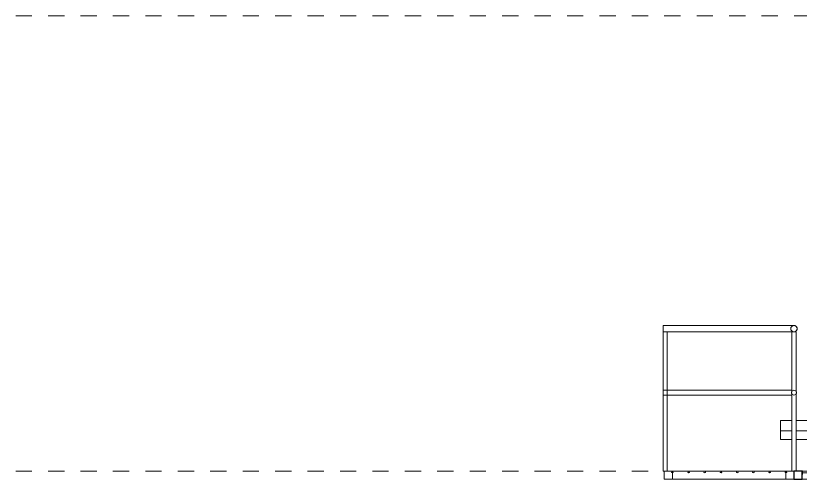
# Model space of a CAD drawing. Header units: metres. Extents: x -3 to 137, y -7 to 15.
# Drawn here: x 64.67 to 69.508, y -0.05 to 2.812 of the extents above; entities that cross this region are included whole.
import ezdxf

# ---------------------------------------------------------------- set-up
doc = ezdxf.new("R2010")
doc.units = ezdxf.units.M
doc.linetypes.add('Centre', pattern=[0.03175, 0.00635, -0.00475, 0.0159, -0.00475])
for name, color, linetype, lineweight in [('A-FLOR-HRAL', 7, 'Continuous', 9), ('A-FLOR-LEVL', 7, 'Continuous', 9), ('A-GENM', 7, 'Continuous', 9), ('P-PIPE', 7, 'Continuous', 9)]:
    doc.layers.add(name, color=color, linetype=linetype, lineweight=lineweight)

# ---------------------------------------------------------------- blocks, each defined once
blk = doc.blocks.new('M_RVR_Grating - 0_80 x 0_70-2833689-Elevation 5 - a')
at = {"layer": 'A-GENM', "lineweight": 25}
for p, q in [((-6.6756, 0), (-6.7256, 0)), ((-6.7256, 0), (-6.7256, -0.05)), ((-6.6726, 0), (-6.6756, 0)), ((-6.6756, 0), (-6.6756, -0.021)), ((-6.6756, -0.05), (-6.6756, 0)), ((-6.6726, -0.021), (-6.6726, 0)), ((-6.6396, 0), (-6.6426, 0)), ((-6.6426, 0), (-6.6426, -0.021)), ((-6.6396, -0.021), (-6.6396, 0)), ((-6.6066, 0), (-6.6096, 0)), ((-6.6096, 0), (-6.6096, -0.021)), ((-6.6066, -0.021), (-6.6066, 0)), ((-6.5736, 0), (-6.5766, 0)), ((-6.5766, 0), (-6.5766, -0.021)), ((-6.5736, -0.021), (-6.5736, 0)), ((-6.5406, 0), (-6.5436, 0)), ((-6.5436, 0), (-6.5436, -0.021)), ((-6.5406, -0.021), (-6.5406, 0)), ((-6.5076, 0), (-6.5106, 0)), ((-6.5106, 0), (-6.5106, -0.021)), ((-6.5076, -0.021), (-6.5076, 0)), ((-6.4746, 0), (-6.4776, 0)), ((-6.4776, 0), (-6.4776, -0.021)), ((-6.4746, -0.021), (-6.4746, 0)), ((-6.4416, 0), (-6.4446, 0)), ((-6.4446, 0), (-6.4446, -0.021)), ((-6.4416, -0.021), (-6.4416, 0)), ((-6.4086, 0), (-6.4116, 0)), ((-6.4116, 0), (-6.4116, -0.021)), ((-6.4086, -0.021), (-6.4086, 0)), ((-6.3756, 0), (-6.3786, 0)), ((-6.3786, 0), (-6.3786, -0.021)), ((-6.3756, -0.021), (-6.3756, 0)), ((-6.3426, 0), (-6.3456, 0)), ((-6.3456, 0), (-6.3456, -0.021)), ((-6.3426, -0.021), (-6.3426, 0)), ((-6.3096, 0), (-6.3126, 0)), ((-6.3126, 0), (-6.3126, -0.021)), ((-6.3096, -0.021), (-6.3096, 0)), ((-6.2766, 0), (-6.2796, 0)), ((-6.2796, 0), (-6.2796, -0.021)), ((-6.2766, -0.021), (-6.2766, 0)), ((-6.2436, 0), (-6.2466, 0)), ((-6.2466, 0), (-6.2466, -0.021)), ((-6.2436, -0.021), (-6.2436, 0)), ((-6.2106, 0), (-6.2136, 0)), ((-6.2136, 0), (-6.2136, -0.021)), ((-6.2106, -0.021), (-6.2106, 0)), ((-6.1776, 0), (-6.1806, 0)), ((-6.1806, 0), (-6.1806, -0.021)), ((-6.1776, -0.021), (-6.1776, 0)), ((-6.1446, 0), (-6.1476, 0)), ((-6.1476, 0), (-6.1476, -0.021)), ((-6.1446, -0.021), (-6.1446, 0)), ((-6.1116, 0), (-6.1146, 0)), ((-6.1146, 0), (-6.1146, -0.021)), ((-6.1116, -0.021), (-6.1116, 0)), ((-6.0786, 0), (-6.0816, 0)), ((-6.0816, 0), (-6.0816, -0.021)), ((-6.0786, -0.021), (-6.0786, 0)), ((-6.0256, 0), (-6.0756, 0)), ((-6.0756, 0), (-6.0756, -0.05)), ((-6.0456, 0), (-6.0486, 0)), ((-6.0486, 0), (-6.0486, -0.021)), ((-6.0456, -0.021), (-6.0456, 0)), ((-6.0256, -0.05), (-6.0256, 0)), ((-6.6756, -0.021), (-6.6726, -0.021)), ((-6.6426, -0.021), (-6.6396, -0.021)), ((-6.6096, -0.021), (-6.6066, -0.021)), ((-6.5766, -0.021), (-6.5736, -0.021)), ((-6.5436, -0.021), (-6.5406, -0.021)), ((-6.5106, -0.021), (-6.5076, -0.021)), ((-6.4776, -0.021), (-6.4746, -0.021)), ((-6.4446, -0.021), (-6.4416, -0.021)), ((-6.4116, -0.021), (-6.4086, -0.021)), ((-6.3786, -0.021), (-6.3756, -0.021)), ((-6.3456, -0.021), (-6.3426, -0.021)), ((-6.3126, -0.021), (-6.3096, -0.021)), ((-6.2796, -0.021), (-6.2766, -0.021)), ((-6.2466, -0.021), (-6.2436, -0.021)), ((-6.2136, -0.021), (-6.2106, -0.021)), ((-6.1806, -0.021), (-6.1776, -0.021)), ((-6.1476, -0.021), (-6.1446, -0.021)), ((-6.1146, -0.021), (-6.1116, -0.021)), ((-6.0816, -0.021), (-6.0786, -0.021)), ((-6.0486, -0.021), (-6.0456, -0.021)), ((-6.7256, -0.05), (-6.6756, -0.05)), ((-6.0756, -0.05), (-6.0256, -0.05))]:
    blk.add_line(p, q, dxfattribs=at)
at = {"layer": 'A-GENM', "color": 8, "true_color": 0x808080}
for p, q in [((-6.6431, 0), (-6.6726, 0)), ((-6.6096, 0), (-6.6394, 0)), ((-6.5766, 0), (-6.6066, 0)), ((-6.5436, 0), (-6.5736, 0)), ((-6.5106, 0), (-6.5406, 0)), ((-6.478, 0), (-6.5076, 0)), ((-6.4446, 0), (-6.4742, 0)), ((-6.4116, 0), (-6.4404, 0)), ((-6.3786, 0), (-6.4086, 0)), ((-6.3466, 0), (-6.3756, 0)), ((-6.3128, 0), (-6.3426, 0)), ((-6.2796, 0), (-6.3091, 0)), ((-6.2466, 0), (-6.2766, 0)), ((-6.2136, 0), (-6.2436, 0)), ((-6.1815, 0), (-6.2106, 0)), ((-6.1477, 0), (-6.1776, 0)), ((-6.1146, 0), (-6.1439, 0)), ((-6.0816, 0), (-6.1116, 0)), ((-6.0764, 0), (-6.0786, 0)), ((-6.6726, -0.01), (-6.6431, -0.01)), ((-6.6394, -0.01), (-6.6096, -0.01)), ((-6.6066, -0.01), (-6.5766, -0.01)), ((-6.5736, -0.01), (-6.5436, -0.01)), ((-6.5406, -0.01), (-6.5106, -0.01)), ((-6.5076, -0.01), (-6.478, -0.01)), ((-6.4742, -0.01), (-6.4446, -0.01)), ((-6.4404, -0.01), (-6.4116, -0.01)), ((-6.4086, -0.01), (-6.3786, -0.01)), ((-6.3756, -0.01), (-6.3466, -0.01)), ((-6.3426, -0.01), (-6.3128, -0.01)), ((-6.3091, -0.01), (-6.2796, -0.01)), ((-6.2766, -0.01), (-6.2466, -0.01)), ((-6.2436, -0.01), (-6.2136, -0.01)), ((-6.2106, -0.01), (-6.1815, -0.01)), ((-6.1776, -0.01), (-6.1477, -0.01)), ((-6.1439, -0.01), (-6.1146, -0.01)), ((-6.1116, -0.01), (-6.0816, -0.01)), ((-6.0786, -0.01), (-6.0764, -0.01)), ((-6.0756, -0.05), (-6.6756, -0.05))]:
    blk.add_line(p, q, dxfattribs=at)
blk = doc.blocks.new('M_RVR_Grating - 0_80 x 0_70-V156-Elevation 5 - a')
at = {"layer": 'A-GENM', "color": 8, "true_color": 0x808080}
for p, q in [((-7.5256, 0), (-7.5256, -0.05)), ((-7.5256, -0.05), (-7.5256, 0)), ((-7.5069, 0), (-6.7381, 0)), ((-7.5069, 0), (-7.4756, 0)), ((-7.4756, -0.05), (-7.4756, 0)), ((-6.7756, 0), (-6.7381, 0)), ((-6.7756, -0.05), (-6.7756, 0)), ((-6.7256, -0.05), (-7.5256, -0.05)), ((-7.4756, -0.05), (-7.5256, -0.05)), ((-6.7256, -0.05), (-6.7756, -0.05))]:
    blk.add_line(p, q, dxfattribs=at)
for centre, start, end in [((-7.3756, -0.005), 360, 180), ((-7.4756, -0.005), 360, 180), ((-7.4756, -0.005), 180, 360), ((-7.3756, -0.005), 180, 360), ((-7.2756, -0.005), 360, 180), ((-7.2756, -0.005), 180, 360), ((-7.1756, -0.005), 360, 180), ((-7.1756, -0.005), 180, 360), ((-7.0756, -0.005), 360, 180), ((-7.0756, -0.005), 180, 360), ((-6.9756, -0.005), 360, 180), ((-6.9756, -0.005), 180, 360), ((-6.8756, -0.005), 360, 180), ((-6.8756, -0.005), 180, 360), ((-6.7756, -0.005), 360, 180), ((-6.7756, -0.005), 180, 360)]:
    blk.add_arc(centre, 0.005, start, end, dxfattribs=at)
blk = doc.blocks.new('Railing - 25mm-2835101-Elevation 5 - a')
at = {"layer": 'A-FLOR-HRAL'}
for p, q in [((-7.5319, 0.86), (-7.5319, 0)), ((-7.5319, 0.86), (-7.5194, 0.86)), ((-7.5194, 0.86), (-7.5069, 0.86)), ((-7.5069, 0), (-7.5069, 0.86)), ((-7.5194, 0), (-7.5319, 0)), ((-7.5069, 0), (-7.5194, 0))]:
    blk.add_line(p, q, dxfattribs=at)
blk = doc.blocks.new('Railing - 25mm-V157-Elevation 5 - a')
at = {"layer": 'A-FLOR-HRAL'}
for p, q in [((-6.7381, 0.86), (-6.7381, 0.491)), ((-6.7381, 0.86), (-6.7131, 0.86)), ((-6.7131, 0.491), (-6.7131, 0.86)), ((-6.7381, 0.479), (-6.7381, 0)), ((-6.7131, 0), (-6.7131, 0.479)), ((-6.7256, 0), (-6.7381, 0))]:
    blk.add_line(p, q, dxfattribs=at)
blk = doc.blocks.new('Railing - Railing-2836867-Elevation 5 - a')
at = {"layer": 'A-FLOR-HRAL'}
for p, q in [((-6.7256, 0.9), (-7.5319, 0.9)), ((-7.5319, 0.9), (-7.5319, 0.88)), ((-7.5319, 0.88), (-7.5319, 0.86)), ((-7.5319, 0.86), (-6.7381, 0.86)), ((-6.7381, 0.5), (-7.5319, 0.5)), ((-7.5319, 0.5), (-7.5319, 0.485)), ((-7.5319, 0.485), (-7.5319, 0.47)), ((-7.5319, 0.47), (-6.7381, 0.47))]:
    blk.add_line(p, q, dxfattribs=at)
for centre, radius, start, end in [((-6.7256, 0.88), 0.02, 0, 180), ((-6.7256, 0.88), 0.02, 180, 0), ((-6.7256, 0.485), 0.015, 0, 180), ((-6.7256, 0.485), 0.015, 180, 360)]:
    blk.add_arc(centre, radius, start, end, dxfattribs=at)
for points, knots in [([(-6.7056, 0.88), (-6.7056, 0.8817), (-6.7059, 0.8844), (-6.707, 0.8877), (-6.7082, 0.89), (-6.7094, 0.8918), (-6.7105, 0.8932), (-6.7117, 0.8945), (-6.7134, 0.8959), (-6.7152, 0.8971), (-6.7167, 0.898), (-6.7179, 0.8985), (-6.7191, 0.899), (-6.7204, 0.8993), (-6.7217, 0.8996), (-6.723, 0.8998), (-6.7243, 0.9), (-6.7256, 0.9), (-6.7269, 0.9), (-6.7282, 0.8998), (-6.7295, 0.8996), (-6.7307, 0.8993), (-6.732, 0.899), (-6.7332, 0.8985), (-6.7344, 0.898), (-6.7356, 0.8973), (-6.7367, 0.8966), (-6.7381, 0.8956), (-6.7394, 0.8945), (-6.7406, 0.8932), (-6.7417, 0.8918), (-6.7429, 0.89), (-6.7441, 0.8877), (-6.7452, 0.8844), (-6.7456, 0.8817), (-6.7456, 0.88)], [0, 0, 0, 0, 0.083333, 0.125, 0.166667, 0.208333, 0.229167, 0.25, 0.291667, 0.333333, 0.354167, 0.375, 0.395833, 0.416667, 0.4375, 0.458333, 0.479167, 0.5, 0.520833, 0.541667, 0.5625, 0.583333, 0.604167, 0.625, 0.645833, 0.666667, 0.6875, 0.708333, 0.75, 0.770833, 0.791667, 0.833333, 0.875, 0.916667, 1, 1, 1, 1]), ([(-6.7456, 0.88), (-6.7456, 0.8783), (-6.7452, 0.8756), (-6.7441, 0.8723), (-6.7429, 0.87), (-6.7417, 0.8682), (-6.7406, 0.8668), (-6.7394, 0.8655), (-6.7378, 0.8641), (-6.736, 0.8629), (-6.7344, 0.862), (-6.7332, 0.8615), (-6.732, 0.861), (-6.7307, 0.8607), (-6.7295, 0.8604), (-6.7282, 0.8602), (-6.7269, 0.86), (-6.7256, 0.86), (-6.7243, 0.86), (-6.723, 0.8602), (-6.7217, 0.8604), (-6.7204, 0.8607), (-6.7191, 0.861), (-6.7179, 0.8615), (-6.7167, 0.862), (-6.7156, 0.8627), (-6.7144, 0.8634), (-6.713, 0.8644), (-6.7117, 0.8655), (-6.7105, 0.8668), (-6.7094, 0.8682), (-6.7082, 0.87), (-6.707, 0.8723), (-6.7059, 0.8756), (-6.7056, 0.8783), (-6.7056, 0.88)], [0, 0, 0, 0, 0.083333, 0.125, 0.166667, 0.208333, 0.229167, 0.25, 0.291667, 0.333333, 0.354167, 0.375, 0.395833, 0.416667, 0.4375, 0.458333, 0.479167, 0.5, 0.520833, 0.541667, 0.5625, 0.583333, 0.604167, 0.625, 0.645833, 0.666667, 0.6875, 0.708333, 0.75, 0.770833, 0.791667, 0.833333, 0.875, 0.916667, 1, 1, 1, 1]), ([(-6.7386, 0.4925), (-6.7389, 0.4919), (-6.7395, 0.4908), (-6.7403, 0.4883), (-6.7406, 0.4863), (-6.7406, 0.485)], [0.8333333, 0.8333333, 0.8333333, 0.8333333, 0.875, 0.9166667, 1, 1, 1, 1]), ([(-6.7406, 0.485), (-6.7406, 0.4837), (-6.7403, 0.4817), (-6.7395, 0.4792), (-6.7389, 0.4781), (-6.7386, 0.4775)], [0, 0, 0, 0, 0.0833333, 0.125, 0.1666667, 0.1666667, 0.1666667, 0.1666667]), ([(-6.7106, 0.485), (-6.7106, 0.4863), (-6.7108, 0.4883), (-6.7117, 0.4908), (-6.7123, 0.4919), (-6.7126, 0.4925)], [0, 0, 0, 0, 0.0833333, 0.125, 0.1666667, 0.1666667, 0.1666667, 0.1666667]), ([(-6.7126, 0.4775), (-6.7123, 0.4781), (-6.7117, 0.4792), (-6.7108, 0.4817), (-6.7106, 0.4837), (-6.7106, 0.485)], [0.8333333, 0.8333333, 0.8333333, 0.8333333, 0.875, 0.9166667, 1, 1, 1, 1])]:
    blk.add_open_spline(points, degree=3, knots=knots, dxfattribs=at)
for name in ['Railing - 25mm-2835101-Elevation 5 - a', 'Railing - 25mm-V157-Elevation 5 - a']:
    blk.add_blockref(name, (0, 0))
blk = doc.blocks.new('Top Rail Type - Top Rail_Internal_-2836875-Elevation 5 - a')
at = {"layer": 'A-FLOR-HRAL'}
for p, q in [((-6.7256, 0.9), (-7.5319, 0.9)), ((-7.5319, 0.9), (-7.5319, 0.88)), ((-7.5319, 0.88), (-7.5319, 0.86)), ((-7.5319, 0.86), (-6.7381, 0.86))]:
    blk.add_line(p, q, dxfattribs=at)
for start, end in [(0, 180), (180, 0)]:
    blk.add_arc((-6.7256, 0.88), 0.02, start, end, dxfattribs=at)
for points in [[(-6.7056, 0.88), (-6.7056, 0.8817), (-6.7059, 0.8844), (-6.707, 0.8877), (-6.7082, 0.89), (-6.7094, 0.8918), (-6.7105, 0.8932), (-6.7117, 0.8945), (-6.7134, 0.8959), (-6.7152, 0.8971), (-6.7167, 0.898), (-6.7179, 0.8985), (-6.7191, 0.899), (-6.7204, 0.8993), (-6.7217, 0.8996), (-6.723, 0.8998), (-6.7243, 0.9), (-6.7256, 0.9), (-6.7269, 0.9), (-6.7282, 0.8998), (-6.7295, 0.8996), (-6.7307, 0.8993), (-6.732, 0.899), (-6.7332, 0.8985), (-6.7344, 0.898), (-6.7356, 0.8973), (-6.7367, 0.8966), (-6.7381, 0.8956), (-6.7394, 0.8945), (-6.7406, 0.8932), (-6.7417, 0.8918), (-6.7429, 0.89), (-6.7441, 0.8877), (-6.7452, 0.8844), (-6.7456, 0.8817), (-6.7456, 0.88)], [(-6.7456, 0.88), (-6.7456, 0.8783), (-6.7452, 0.8756), (-6.7441, 0.8723), (-6.7429, 0.87), (-6.7417, 0.8682), (-6.7406, 0.8668), (-6.7394, 0.8655), (-6.7378, 0.8641), (-6.736, 0.8629), (-6.7344, 0.862), (-6.7332, 0.8615), (-6.732, 0.861), (-6.7307, 0.8607), (-6.7295, 0.8604), (-6.7282, 0.8602), (-6.7269, 0.86), (-6.7256, 0.86), (-6.7243, 0.86), (-6.723, 0.8602), (-6.7217, 0.8604), (-6.7204, 0.8607), (-6.7191, 0.861), (-6.7179, 0.8615), (-6.7167, 0.862), (-6.7156, 0.8627), (-6.7144, 0.8634), (-6.713, 0.8644), (-6.7117, 0.8655), (-6.7105, 0.8668), (-6.7094, 0.8682), (-6.7082, 0.87), (-6.707, 0.8723), (-6.7059, 0.8756), (-6.7056, 0.8783), (-6.7056, 0.88)]]:
    blk.add_open_spline(points, degree=3, knots=[0, 0, 0, 0, 0.083333, 0.125, 0.166667, 0.208333, 0.229167, 0.25, 0.291667, 0.333333, 0.354167, 0.375, 0.395833, 0.416667, 0.4375, 0.458333, 0.479167, 0.5, 0.520833, 0.541667, 0.5625, 0.583333, 0.604167, 0.625, 0.645833, 0.666667, 0.6875, 0.708333, 0.75, 0.770833, 0.791667, 0.833333, 0.875, 0.916667, 1, 1, 1, 1], dxfattribs=at)
blk = doc.blocks.new('M_Tramo tube Alim-02 - M_Tramo tube Alim-02-2966724-Elevation 5 - a')
at = {"layer": 'P-PIPE'}
for p, q in [((-6.7381, 0.3139), (-6.808, 0.3139)), ((-6.808, 0.3139), (-6.808, 0.2489)), ((-6.6078, 0.3139), (-6.7131, 0.3139)), ((-6.808, 0.2489), (-6.7381, 0.2489)), ((-6.7131, 0.2489), (-6.6078, 0.2489)), ((-6.0256, 0.0949), (-6.0537, 0.1177)), ((-6.0946, 0.0672), (-6.0256, 0.0113))]:
    blk.add_line(p, q, dxfattribs=at)
at = {"layer": 'P-PIPE', "flags": 128}
for points in [[(-6.0537, 0.1177), (-6.0815, 0.1393), (-6.1101, 0.1598), (-6.1396, 0.1791), (-6.1698, 0.1972), (-6.2007, 0.2141), (-6.2322, 0.2298), (-6.2644, 0.2442), (-6.2971, 0.2573), (-6.3302, 0.269), (-6.3639, 0.2795), (-6.3979, 0.2885), (-6.4323, 0.2962), (-6.4669, 0.3026), (-6.5018, 0.3075), (-6.5368, 0.3111), (-6.572, 0.3132), (-6.6072, 0.3139), (-6.6078, 0.3139)], [(-6.6078, 0.2489), (-6.5752, 0.2483), (-6.5426, 0.2463), (-6.5102, 0.2431), (-6.4779, 0.2385), (-6.4458, 0.2327), (-6.4139, 0.2255), (-6.3824, 0.2172), (-6.3513, 0.2075), (-6.3205, 0.1966), (-6.2902, 0.1845), (-6.2604, 0.1712), (-6.2312, 0.1568), (-6.2026, 0.1411), (-6.1746, 0.1244), (-6.1473, 0.1065), (-6.1208, 0.0875), (-6.095, 0.0675), (-6.0946, 0.0672)]]:
    blk.add_lwpolyline(points, dxfattribs=at)
blk = doc.blocks.new('M_Tramo tube Alim-02 - M_Tramo tube Alim-02-2989337-Elevation 5 - a')
at = {"layer": 'P-PIPE'}
for p, q in [((-6.808, 0.249), (-6.808, 0.1949)), ((-6.808, 0.1949), (-6.7381, 0.1949)), ((-6.7131, 0.1949), (-6.6078, 0.1949)), ((-6.0946, 0.0132), (-6.0788, 0.0004))]:
    blk.add_line(p, q, dxfattribs=at)
at = {"layer": 'P-PIPE', "flags": 128}
blk.add_lwpolyline([(-6.6078, 0.1949), (-6.5752, 0.1943), (-6.5426, 0.1923), (-6.5102, 0.1891), (-6.4779, 0.1845), (-6.4458, 0.1787), (-6.4139, 0.1715), (-6.3824, 0.1632), (-6.3513, 0.1535), (-6.3205, 0.1426), (-6.2902, 0.1305), (-6.2604, 0.1172), (-6.2312, 0.1028), (-6.2026, 0.0871), (-6.1746, 0.0704), (-6.1473, 0.0525), (-6.1208, 0.0335), (-6.095, 0.0135), (-6.0946, 0.0132)], dxfattribs=at)

msp = doc.modelspace()

# ---------------------------------------------------------------- linework, layer by layer
at = {"layer": 'A-FLOR-LEVL', "color": 253, "linetype": 'Centre', "true_color": 0xaaaaaa}
for p, q in [((64.6698, 2.8125), (99.8139, 2.8125)), ((64.6698, 0), (99.8139, 0))]:
    msp.add_line(p, q, dxfattribs=at)

# ---------------------------------------------------------------- block references
at = {"layer": 'A-FLOR-HRAL'}
for name in ['Railing - Railing-2836867-Elevation 5 - a', 'Top Rail Type - Top Rail_Internal_-2836875-Elevation 5 - a']:
    msp.add_blockref(name, (76.195, 0), dxfattribs=at)
at = {"layer": 'A-GENM', "color": 8, "true_color": 0x808080}
for name in ['M_RVR_Grating - 0_80 x 0_70-V156-Elevation 5 - a', 'M_RVR_Grating - 0_80 x 0_70-2833689-Elevation 5 - a']:
    msp.add_blockref(name, (76.195, 0), dxfattribs=at)
at = {"layer": 'P-PIPE'}
for name in ['M_Tramo tube Alim-02 - M_Tramo tube Alim-02-2966724-Elevation 5 - a', 'M_Tramo tube Alim-02 - M_Tramo tube Alim-02-2989337-Elevation 5 - a']:
    msp.add_blockref(name, (76.195, 0), dxfattribs=at)

doc.saveas('drawing.dxf')
